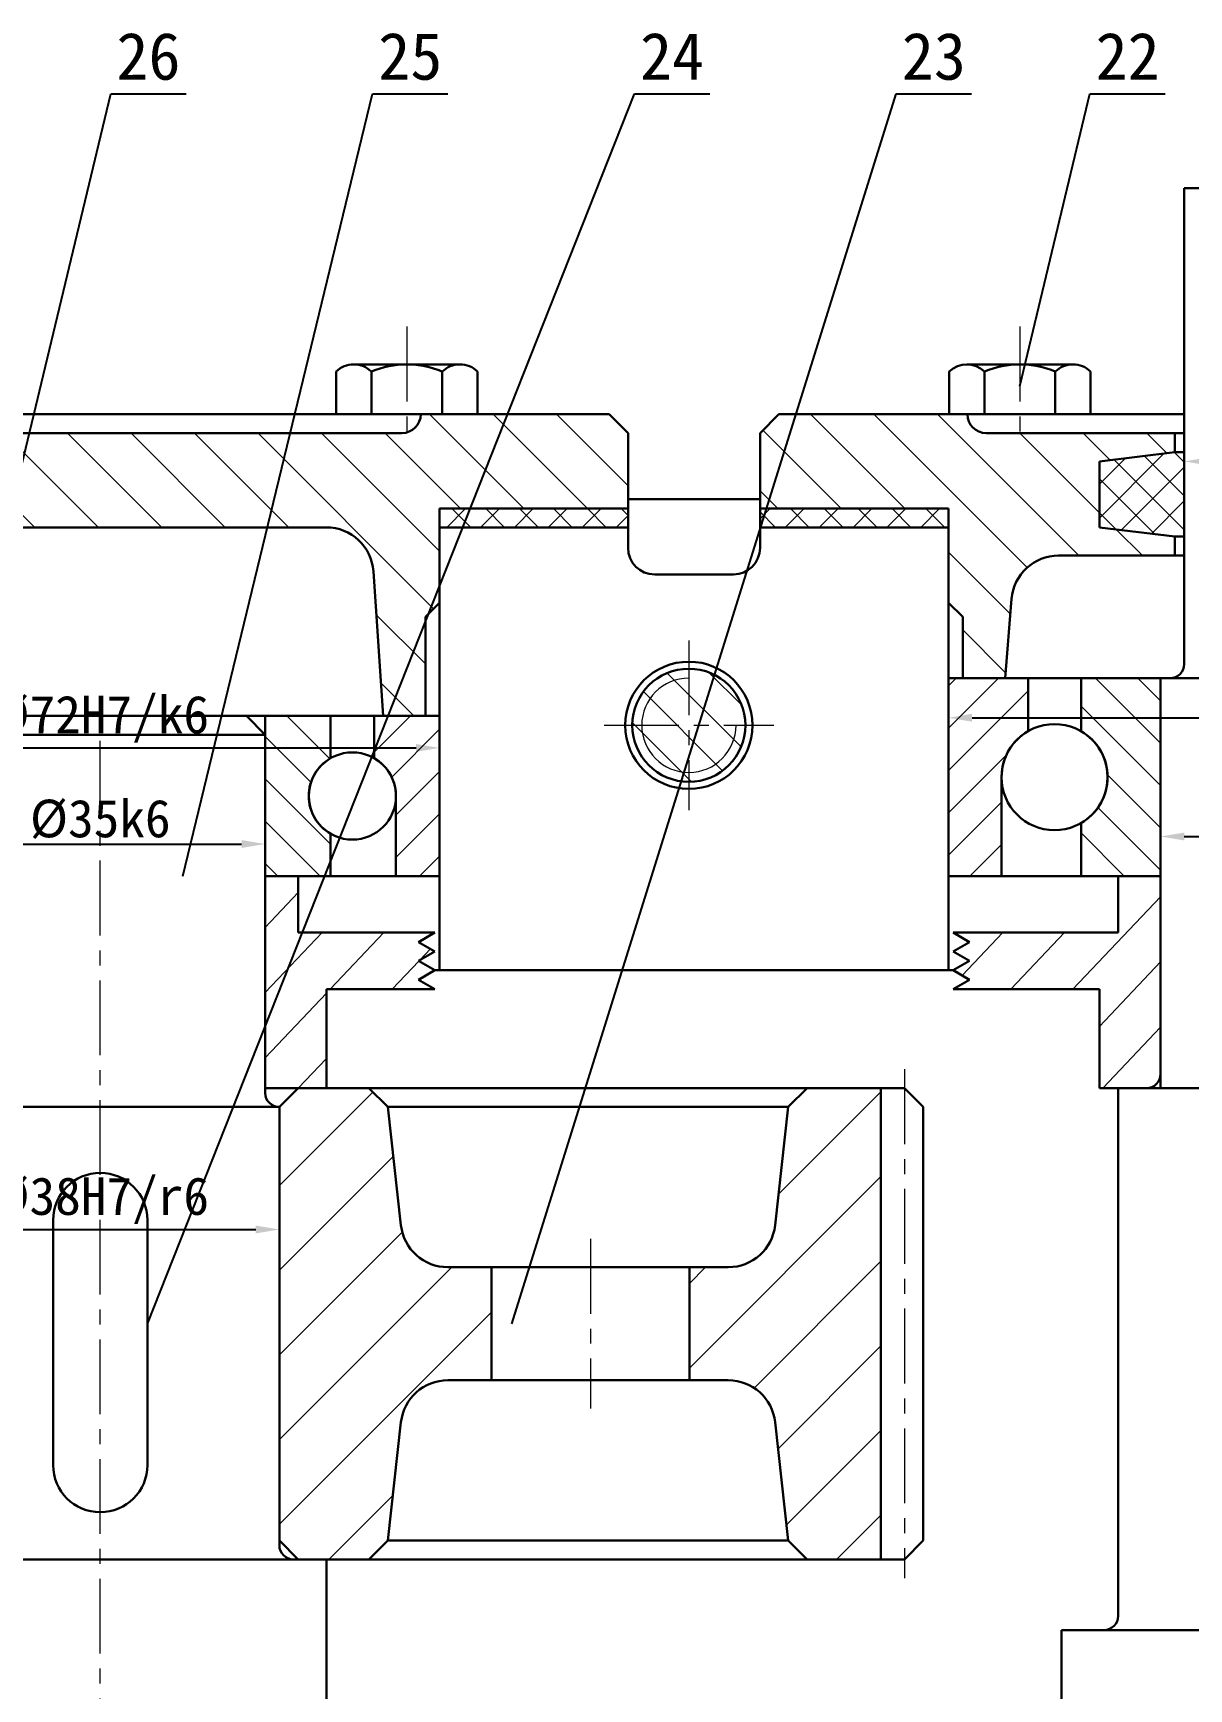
# Model space of a CAD drawing. Header units: millimetres. Extents: x 0 to 1189, y 0 to 841.
# Drawn here: x 321.2 to 443.9, y 249.1 to 424.8 of the extents above; entities that cross this region are included whole.
import ezdxf
from ezdxf import colors
from ezdxf.entities.mleader import LeaderData, LeaderLine
from ezdxf.enums import TextEntityAlignment as Align
from ezdxf.math import Vec2, Vec3

# ---------------------------------------------------------------- set-up
doc = ezdxf.new("R2010")
doc.units = ezdxf.units.MM
doc.header["$LTSCALE"] = 0.25
doc.linetypes.add('CENTER', pattern=[50.800000000000004, 31.75, -6.35, 6.35, -6.35])
for name, color, linetype, lineweight in [('中心线', 7, 'CENTER', 15), ('剖面线', 5, 'Continuous', 15), ('尺寸', 3, 'Continuous', 15), ('文字', 7, 'Continuous', 15), ('标注', 7, 'Continuous', 15), ('粗实线', 7, 'Continuous', 30), ('细实线', 7, 'Continuous', 15)]:
    doc.layers.add(name, color=color, linetype=linetype, lineweight=lineweight)
doc.styles.add('Songti', font='')
doc.styles.get("Standard").update_dxf_attribs({"font": ''})
doc.styles.get('Songti').set_extended_font_data('SimSun')
doc.styles.get('Standard').set_extended_font_data('SimSun')
doc.dimstyles.new('Songti', dxfattribs={"dimtxt": 4, "dimasz": 2.5, "dimexe": 1.25, "dimexo": 0.625, "dimtad": 1, "dimdec": 0, "dimdsep": 46, "dimtxsty": 'Songti', "dimcen": 2.5, "dimadec": 0, "dimazin": 0, "dimtfac": 1, "dimtdec": 3, "dimtmove": 0, "dimatfit": 3, "dimfxl": 1, "dimarcsym": 0})
pattern_1 = [(45, (0, 0), (-4.490128060534576, 4.490128060534577), [])]
pattern_2 = [(45, (0, 0), (-2.245064030267288, 2.245064030267288), [])]
pattern_3 = [(135, (0, 0), (-2.245064030267288, -2.245064030267288), [])]
pattern_4 = [(135, (0, 0), (-3.367596045400933, -3.367596045400932), [])]
pattern_5 = [(45, (0, 0), (-1.79605122421383, 1.796051224213831), []), (135, (0, 0), (-1.796051224213831, -1.79605122421383), [])]
pattern_6 = [(46.50000000000001, (0, 0), (-3.454595441946019, 3.278288666741503), [])]

# ---------------------------------------------------------------- blocks, each defined once
blk = doc.blocks.new('*D946')
at = {"layer": 'Defpoints', "color": 0, "transparency": 16777216}
for p in [(310.861223973588, 338.706666666667), (345.861223973588, 338.706666666667), (345.861223973588, 338.706666666667)]:
    blk.add_point(p, dxfattribs=at)
at = {"layer": '尺寸', "color": 0, "lineweight": -2, "transparency": 16777216}
for p, q in [((310.861223973588, 339.331666666667), (310.861223973588, 339.956666666667)), ((345.861223973588, 339.331666666667), (345.861223973588, 339.956666666667)), ((313.361223973588, 338.706666666667), (343.361223973588, 338.706666666667))]:
    blk.add_line(p, q, dxfattribs=at)
at = {"layer": '尺寸', "color": 0, "transparency": 16777216}
for points in [[(313.361223973588, 339.1233333333337), (313.361223973588, 338.2900000000003), (310.861223973588, 338.706666666667)], [(343.361223973588, 339.1233333333337), (343.361223973588, 338.2900000000003), (345.861223973588, 338.706666666667)]]:
    blk.add_solid(points, dxfattribs=at)
at = {"layer": '尺寸', "color": 0, "transparency": 16777216, "insert": (328.361223973588, 341.331666666667), "char_height": 4, "attachment_point": 5, "style": 'Songti'}
blk.add_mtext('%%c35k6', dxfattribs=at)
blk = doc.blocks.new('*D947')
at = {"layer": 'Defpoints', "color": 0, "transparency": 16777216}
for p in [(292.361223973588, 348.906666666667), (364.361223973588, 348.906666666667), (364.361223973588, 348.906666666667)]:
    blk.add_point(p, dxfattribs=at)
at = {"layer": '尺寸', "color": 0, "lineweight": -2, "transparency": 16777216}
for p, q in [((292.361223973588, 349.531666666667), (292.361223973588, 350.156666666667)), ((364.361223973588, 349.531666666667), (364.361223973588, 350.156666666667)), ((294.861223973588, 348.906666666667), (361.861223973588, 348.906666666667))]:
    blk.add_line(p, q, dxfattribs=at)
at = {"layer": '尺寸', "color": 0, "transparency": 16777216}
for points in [[(294.861223973588, 349.3233333333337), (294.861223973588, 348.4900000000003), (292.361223973588, 348.906666666667)], [(361.861223973588, 349.3233333333337), (361.861223973588, 348.4900000000003), (364.361223973588, 348.906666666667)]]:
    blk.add_solid(points, dxfattribs=at)
at = {"layer": '尺寸', "color": 0, "transparency": 16777216, "insert": (328.361223973588, 351.9674208566111), "char_height": 4, "attachment_point": 5, "style": 'Songti'}
blk.add_mtext('%%c72H7/k6', dxfattribs=at)
blk = doc.blocks.new('*D950')
at = {"layer": 'Defpoints', "color": 0, "transparency": 16777216}
for p in [(440.861223973588, 339.506666666667), (495.861223973588, 339.506666666667), (495.861223973588, 339.506666666667)]:
    blk.add_point(p, dxfattribs=at)
at = {"layer": '尺寸', "color": 0, "lineweight": -2, "transparency": 16777216}
for p, q in [((440.861223973588, 340.131666666667), (440.861223973588, 340.756666666667)), ((443.361223973588, 339.506666666667), (493.361223973588, 339.506666666667)), ((495.861223973588, 340.131666666667), (495.861223973588, 340.756666666667))]:
    blk.add_line(p, q, dxfattribs=at)
at = {"layer": '尺寸', "color": 0, "transparency": 16777216}
for points in [[(443.361223973588, 339.9233333333337), (443.361223973588, 339.0900000000003), (440.861223973588, 339.506666666667)], [(493.361223973588, 339.9233333333337), (493.361223973588, 339.0900000000003), (495.861223973588, 339.506666666667)]]:
    blk.add_solid(points, dxfattribs=at)
at = {"layer": '尺寸', "color": 0, "transparency": 16777216, "insert": (468.361223973588, 342.131666666667), "char_height": 4, "attachment_point": 5, "style": 'Songti'}
blk.add_mtext('%%c55k6', dxfattribs=at)
blk = doc.blocks.new('*D951')
at = {"layer": 'Defpoints', "color": 0, "transparency": 16777216}
for p in [(418.361223973588, 352.106666666667), (518.361223973588, 352.106666666667), (518.361223973588, 352.106666666667)]:
    blk.add_point(p, dxfattribs=at)
at = {"layer": '尺寸', "color": 0, "lineweight": -2, "transparency": 16777216}
for p, q in [((418.361223973588, 352.731666666667), (418.361223973588, 353.356666666667)), ((518.361223973588, 352.731666666667), (518.361223973588, 353.356666666667)), ((420.861223973588, 352.106666666667), (515.861223973588, 352.106666666667))]:
    blk.add_line(p, q, dxfattribs=at)
at = {"layer": '尺寸', "color": 0, "transparency": 16777216}
for points in [[(420.861223973588, 352.5233333333337), (420.861223973588, 351.6900000000003), (418.361223973588, 352.106666666667)], [(515.861223973588, 352.5233333333337), (515.861223973588, 351.6900000000003), (518.361223973588, 352.106666666667)]]:
    blk.add_solid(points, dxfattribs=at)
at = {"layer": '尺寸', "color": 0, "transparency": 16777216, "insert": (468.361223973588, 355.1674208566112), "char_height": 4, "attachment_point": 5, "style": 'Songti'}
blk.add_mtext('%%c100H7/k6', dxfattribs=at)
blk = doc.blocks.new('*D953')
at = {"layer": 'Defpoints', "color": 0, "transparency": 16777216}
for p in [(443.361223973588, 379.306666666667), (493.361223973588, 379.306666666667), (493.361223973588, 379.306666666667)]:
    blk.add_point(p, dxfattribs=at)
at = {"layer": '尺寸', "color": 0, "lineweight": -2, "transparency": 16777216}
for p, q in [((443.361223973588, 379.931666666667), (443.361223973588, 380.556666666667)), ((493.361223973588, 379.931666666667), (493.361223973588, 380.556666666667)), ((445.861223973588, 379.306666666667), (490.861223973588, 379.306666666667))]:
    blk.add_line(p, q, dxfattribs=at)
at = {"layer": '尺寸', "color": 0, "transparency": 16777216}
for points in [[(445.861223973588, 379.7233333333337), (445.861223973588, 378.8900000000003), (443.361223973588, 379.306666666667)], [(490.861223973588, 379.7233333333337), (490.861223973588, 378.8900000000003), (493.361223973588, 379.306666666667)]]:
    blk.add_solid(points, dxfattribs=at)
at = {"layer": '尺寸', "color": 0, "transparency": 16777216, "insert": (468.361223973588, 381.931666666667), "char_height": 4, "attachment_point": 5, "style": 'Songti'}
blk.add_mtext('%%c50f9', dxfattribs=at)
blk = doc.blocks.new('*D956')
at = {"layer": 'Defpoints', "color": 0, "transparency": 16777216}
for p in [(309.361223973588, 297.806666666667), (347.361223973588, 297.806666666667), (347.361223973588, 297.806666666667)]:
    blk.add_point(p, dxfattribs=at)
at = {"layer": '尺寸', "color": 0, "lineweight": -2, "transparency": 16777216}
for p, q in [((309.361223973588, 298.431666666667), (309.361223973588, 299.056666666667)), ((347.361223973588, 298.431666666667), (347.361223973588, 299.056666666667)), ((311.861223973588, 297.806666666667), (344.861223973588, 297.806666666667))]:
    blk.add_line(p, q, dxfattribs=at)
at = {"layer": '尺寸', "color": 0, "transparency": 16777216}
for points in [[(311.861223973588, 298.2233333333337), (311.861223973588, 297.3900000000003), (309.361223973588, 297.806666666667)], [(344.861223973588, 298.2233333333337), (344.861223973588, 297.3900000000003), (347.361223973588, 297.806666666667)]]:
    blk.add_solid(points, dxfattribs=at)
at = {"layer": '尺寸', "color": 0, "transparency": 16777216, "insert": (328.361223973588, 300.8674208566111), "char_height": 4, "attachment_point": 5, "style": 'Songti'}
blk.add_mtext('%%c38H7/r6', dxfattribs=at)
blk = doc.blocks.new('_None')

msp = doc.modelspace()

# ---------------------------------------------------------------- hatches: boundary and pattern name
at = {"layer": '剖面线'}
h = msp.add_hatch(dxfattribs=at)
h.set_pattern_fill('ANSI31', color=256, scale=1.5, angle=90, style=0)
h.set_pattern_definition(pattern_4)
edge = h.paths.add_edge_path(flags=16)
edge.add_arc((304.372322766379, 367.306666666667), 5, 90, 176.1859251657079)
edge.add_line((299.383396977096, 367.639261719286), (298.361223973588, 352.306666666667))
edge.add_line((298.361223973588, 352.306666666667), (293.861223973588, 352.306666666667))
edge.add_line((293.861223973588, 352.306666666667), (293.861223973588, 362.806666666667))
edge.add_line((293.861223973588, 362.806666666667), (292.361223973588, 364.306666666667))
edge.add_line((292.361223973588, 364.306666666667), (292.361223973588, 372.306666666667))
edge.add_line((292.361223973588, 372.306666666667), (292.361223973588, 374.306666666667))
edge.add_line((292.361223973588, 374.306666666667), (286.861223973588, 374.306666666667))
edge.add_line((286.861223973588, 374.306666666667), (277.861223973588, 374.306666666667))
edge.add_line((277.861223973588, 374.306666666667), (272.361223973588, 374.306666666667))
edge.add_line((272.361223973588, 374.306666666667), (272.361223973588, 382.306666666667))
edge.add_line((272.361223973588, 382.306666666667), (274.361223973588, 384.306666666667))
edge.add_line((274.361223973588, 384.306666666667), (277.861223973588, 384.306666666667))
edge.add_line((277.861223973588, 384.306666666667), (286.861223973588, 384.306666666667))
edge.add_line((286.861223973588, 384.306666666667), (294.361223973588, 384.306666666667))
edge.add_arc((296.361223973588, 384.306666666667), 2, 180, 270)
edge.add_line((296.361223973588, 382.306666666667), (328.361223973588, 382.306666666667))
edge.add_line((328.361223973588, 382.306666666667), (360.361223973588, 382.306666666667))
edge.add_arc((360.361223973588, 384.306666666667), 2, 270, 360)
edge.add_line((362.361223973588, 384.306666666667), (369.861223973588, 384.306666666667))
edge.add_line((369.861223973588, 384.306666666667), (378.861223973588, 384.306666666667))
edge.add_line((378.861223973588, 384.306666666667), (382.361223973588, 384.306666666667))
edge.add_line((382.361223973588, 384.306666666667), (384.361223973588, 382.306666666667))
edge.add_line((384.361223973588, 382.306666666667), (384.361223973588, 374.306666666667))
edge.add_line((384.361223973588, 374.306666666667), (378.861223973588, 374.306666666667))
edge.add_line((378.861223973588, 374.306666666667), (369.861223973588, 374.306666666667))
edge.add_line((369.861223973588, 374.306666666667), (364.361223973588, 374.306666666667))
edge.add_line((364.361223973588, 374.306666666667), (364.361223973588, 372.306666666667))
edge.add_line((364.361223973588, 372.306666666667), (364.361223973588, 364.306666666667))
edge.add_line((364.361223973588, 364.306666666667), (362.861223973588, 362.806666666667))
edge.add_line((362.861223973588, 362.806666666667), (362.861223973588, 352.306666666667))
edge.add_line((362.861223973588, 352.306666666667), (358.361223973588, 352.306666666667))
edge.add_line((358.361223973588, 352.306666666667), (357.33905097008, 367.639261719286))
edge.add_arc((352.350125180797, 367.306666666667), 4.999999999999938, 3.814074834292044, 90)
edge.add_line((352.350125180797, 372.306666666667), (328.361223973588, 372.306666666667))
edge.add_line((328.361223973588, 372.306666666667), (304.372322766379, 372.306666666667))
h = msp.add_hatch(dxfattribs=at)
h.set_pattern_fill('ANSI31', color=256, scale=1.5, angle=90, style=0)
h.set_pattern_definition(pattern_4)
edge = h.paths.add_edge_path(flags=16)
edge.add_arc((430.034437028809, 364.306666666667), 5, 90, 175.3093155442669)
edge.add_line((425.051183549935, 364.715549003395), (424.361223973588, 356.306666666667))
edge.add_line((424.361223973588, 356.306666666667), (419.861223973588, 356.306666666667))
edge.add_line((419.861223973588, 356.306666666667), (419.861223973588, 362.806666666667))
edge.add_line((419.861223973588, 362.806666666667), (418.361223973588, 364.306666666667))
edge.add_line((418.361223973588, 364.306666666667), (418.361223973588, 372.306666666667))
edge.add_line((418.361223973588, 372.306666666667), (418.361223973588, 374.306666666667))
edge.add_line((418.361223973588, 374.306666666667), (412.861223973588, 374.306666666667))
edge.add_line((412.861223973588, 374.306666666667), (403.861223973588, 374.306666666667))
edge.add_line((403.861223973588, 374.306666666667), (398.361223973588, 374.306666666667))
edge.add_line((398.361223973588, 374.306666666667), (398.361223973588, 382.306666666667))
edge.add_line((398.361223973588, 382.306666666667), (400.361223973588, 384.306666666667))
edge.add_line((400.361223973588, 384.306666666667), (403.861223973588, 384.306666666667))
edge.add_line((403.861223973588, 384.306666666667), (412.861223973588, 384.306666666667))
edge.add_line((412.861223973588, 384.306666666667), (420.361223973588, 384.306666666667))
edge.add_arc((422.361223973588, 384.306666666667), 2, 180, 270)
edge.add_line((422.361223973588, 382.306666666667), (442.361223973588, 382.306666666667))
edge.add_line((442.361223973588, 382.306666666667), (442.361223973588, 380.28894315389))
edge.add_line((442.361223973588, 380.28894315389), (434.361223973588, 379.306666666667))
edge.add_line((434.361223973588, 379.306666666667), (434.361223973588, 372.306666666667))
edge.add_line((434.361223973588, 372.306666666667), (442.361223973588, 371.324390179443))
edge.add_line((442.361223973588, 371.324390179443), (442.361223973588, 369.306666666667))
edge.add_line((442.361223973588, 369.306666666667), (430.034437028809, 369.306666666667))
h = msp.add_hatch(dxfattribs=at)
h.set_pattern_fill('ANSI37', color=256, scale=0.8, style=0)
h.set_pattern_definition(pattern_5)
h.paths.add_polyline_path([(443.361223973588, 375.806666666667), (443.361223973588, 380.28894315389), (442.361223973588, 380.28894315389), (434.361223973588, 379.306666666667), (434.361223973588, 372.306666666667), (442.361223973588, 371.324390179443), (443.361223973588, 371.324390179443)], flags=16)
h = msp.add_hatch(dxfattribs=at)
h.set_pattern_fill('ANSI37', color=256, scale=0.8, style=0)
h.set_pattern_definition(pattern_5)
h.paths.add_polyline_path([(384.361223973588, 374.306666666667), (384.361223973588, 372.306666666667), (364.361223973588, 372.306666666667), (364.361223973588, 374.306666666667)], flags=16)
h = msp.add_hatch(dxfattribs=at)
h.set_pattern_fill('ANSI37', color=256, scale=0.8, style=0)
h.set_pattern_definition(pattern_5)
h.paths.add_polyline_path([(398.361223973588, 374.306666666667), (398.361223973588, 372.306666666667), (418.361223973588, 372.306666666667), (418.361223973588, 374.306666666667)], flags=16)
h = msp.add_hatch(dxfattribs=at)
h.set_pattern_fill('ANSI31', color=256, angle=90, style=0)
h.set_pattern_definition(pattern_3)
edge = h.paths.add_edge_path(flags=16)
edge.add_arc((390.811448757566, 351.306666666667), 6, 0, 360)
h = msp.add_hatch(dxfattribs=at)
h.set_pattern_fill('ANSI31', color=256, style=0)
h.set_pattern_definition(pattern_2)
edge = h.paths.add_edge_path(flags=16)
edge.add_line((418.361223973588, 345.806666666667), (418.361223973588, 335.306666666667))
edge.add_line((418.361223973588, 335.306666666667), (423.986223973588, 335.306666666667))
edge.add_line((423.986223973588, 335.306666666667), (423.986223973588, 345.806666666667))
edge.add_arc((429.611223973588, 345.806666666667), 5.624999999999575, 120.0000000000025, 180, ccw=False)
edge.add_line((426.798723973588, 350.678059562954), (426.798723973588, 356.306666666667))
edge.add_line((426.798723973588, 356.306666666667), (418.361223973588, 356.306666666667))
edge.add_line((418.361223973588, 356.306666666667), (418.361223973588, 345.806666666667))
h = msp.add_hatch(dxfattribs=at)
h.set_pattern_fill('ANSI31', color=256, angle=90, style=0)
h.set_pattern_definition(pattern_3)
edge = h.paths.add_edge_path(flags=16)
edge.add_line((440.861223973588, 345.806666666667), (440.861223973588, 356.306666666667))
edge.add_line((440.861223973588, 356.306666666667), (432.423723973588, 356.306666666667))
edge.add_line((432.423723973588, 356.306666666667), (432.423723973588, 350.678059562954))
edge.add_arc((429.611223973588, 345.806666666667), 5.625000000000462, -60.00000000000267, 59.9999999999975, ccw=False)
edge.add_line((432.423723973588, 340.935273770379), (432.423723973588, 335.306666666667))
edge.add_line((432.423723973588, 335.306666666667), (440.861223973588, 335.306666666667))
edge.add_line((440.861223973588, 335.306666666667), (440.861223973588, 345.806666666667))
h = msp.add_hatch(dxfattribs=at)
h.set_pattern_fill('ANSI31', color=256, angle=90, style=0)
h.set_pattern_definition(pattern_3)
edge = h.paths.add_edge_path(flags=16)
edge.add_line((345.861223973588, 343.806666666667), (345.861223973588, 335.306666666667))
edge.add_line((345.861223973588, 335.306666666667), (352.798723973588, 335.306666666667))
edge.add_line((352.798723973588, 335.306666666667), (352.798723973588, 339.801299174164))
edge.add_arc((355.111223973588, 343.806666666667), 4.624999999999986, 120.00000000000011, 239.9999999999999, ccw=False)
edge.add_line((352.798723973588, 347.81203415917), (352.798723973588, 352.306666666667))
edge.add_line((352.798723973588, 352.306666666667), (345.861223973588, 352.306666666667))
edge.add_line((345.861223973588, 352.306666666667), (345.861223973588, 343.806666666667))
h = msp.add_hatch(dxfattribs=at)
h.set_pattern_fill('ANSI31', color=256, style=0)
h.set_pattern_definition(pattern_2)
edge = h.paths.add_edge_path(flags=16)
edge.add_line((364.361223973588, 343.806666666667), (364.361223973588, 352.306666666667))
edge.add_line((364.361223973588, 352.306666666667), (357.423723973588, 352.306666666667))
edge.add_line((357.423723973588, 352.306666666667), (357.423723973588, 347.81203415917))
edge.add_arc((355.111223973588, 343.806666666667), 4.625, 0, 59.999999999999886, ccw=False)
edge.add_line((359.736223973588, 343.806666666667), (359.736223973588, 335.306666666667))
edge.add_line((359.736223973588, 335.306666666667), (364.361223973588, 335.306666666667))
edge.add_line((364.361223973588, 335.306666666667), (364.361223973588, 343.806666666667))
h = msp.add_hatch(dxfattribs=at)
h.set_pattern_fill('ANSI31', color=256, scale=1.5, angle=1.5, style=0)
h.set_pattern_definition(pattern_6)
h.paths.add_polyline_path([(345.861223973588, 312.806666666667), (352.361223973588, 312.806666666667), (352.361223973588, 323.306666666667), (363.861223973588, 323.306666666667), (362.131223973588, 324.306666666667), (363.861223973588, 325.306666666667), (362.131223973588, 326.306666666667), (363.861223973588, 327.306666666667), (362.131223973588, 328.306666666667), (363.861223973588, 329.306666666667), (349.361223973588, 329.306666666667), (349.361223973588, 335.306666666667), (345.861223973588, 335.306666666667)], flags=16)
h = msp.add_hatch(dxfattribs=at)
h.set_pattern_fill('ANSI31', color=256, scale=1.5, angle=1.5, style=0)
h.set_pattern_definition(pattern_6)
h.paths.add_polyline_path([(440.861223973588, 312.806666666667), (434.361223973588, 312.806666666667), (434.361223973588, 323.306666666667), (418.861223973588, 323.306666666667), (420.591223973588, 324.306666666667), (418.861223973588, 325.306666666667), (420.591223973588, 326.306666666667), (418.861223973588, 327.306666666667), (420.591223973588, 328.306666666667), (418.861223973588, 329.306666666667), (436.361223973588, 329.306666666667), (436.361223973588, 335.306666666667), (440.861223973588, 335.306666666667)], flags=16)
h = msp.add_hatch(dxfattribs=at)
h.set_pattern_fill('ANSI31', color=256, scale=2, style=0)
h.set_pattern_definition(pattern_1)
edge = h.paths.add_edge_path(flags=16)
edge.add_line((347.361223973588, 310.806666666667), (349.361223973588, 312.806666666667))
edge.add_line((349.361223973588, 312.806666666667), (356.861223973588, 312.806666666667))
edge.add_line((356.861223973588, 312.806666666667), (358.861223973588, 310.806666666667))
edge.add_line((358.861223973588, 310.806666666667), (360.264470723932, 298.251301005687))
edge.add_arc((365.233531901117, 298.806666666667), 5.000000000000274, 186.3771806236129, 270)
edge.add_line((365.233531901117, 293.806666666667), (369.861223973588, 293.806666666667))
edge.add_line((369.861223973588, 293.806666666667), (369.861223973588, 281.806666666667))
edge.add_line((369.861223973588, 281.806666666667), (365.233531901117, 281.806666666667))
edge.add_arc((365.233531901117, 276.806666666667), 5, 90, 173.6228193763987)
edge.add_line((360.264470723932, 277.362032327646), (358.861223973588, 264.806666666667))
edge.add_line((358.861223973588, 264.806666666667), (356.861223973588, 262.806666666667))
edge.add_line((356.861223973588, 262.806666666667), (349.361223973588, 262.806666666667))
edge.add_line((349.361223973588, 262.806666666667), (347.361223973588, 264.806666666667))
edge.add_line((347.361223973588, 264.806666666667), (347.361223973588, 310.806666666667))
h = msp.add_hatch(dxfattribs=at)
h.set_pattern_fill('ANSI31', color=256, scale=2, style=0)
h.set_pattern_definition(pattern_1)
edge = h.paths.add_edge_path(flags=16)
edge.add_line((403.361223973588, 312.806666666667), (401.361223973588, 310.806666666667))
edge.add_line((401.361223973588, 310.806666666667), (399.957977223243, 298.251301005687))
edge.add_arc((394.988916046058, 298.806666666667), 5, 270, 353.62281937638704, ccw=False)
edge.add_line((394.988916046058, 293.806666666667), (390.861223973588, 293.806666666667))
edge.add_line((390.861223973588, 293.806666666667), (390.861223973588, 281.806666666667))
edge.add_line((390.861223973588, 281.806666666667), (394.988916046058, 281.806666666667))
edge.add_arc((394.988916046058, 276.806666666667), 5.000000000000161, 6.377180623601305, 90, ccw=False)
edge.add_line((399.957977223243, 277.362032327646), (401.361223973588, 264.806666666667))
edge.add_line((401.361223973588, 264.806666666667), (403.361223973588, 262.806666666667))
edge.add_line((403.361223973588, 262.806666666667), (411.186223973588, 262.806666666667))
edge.add_line((411.186223973588, 262.806666666667), (411.186223973588, 312.806666666667))
edge.add_line((411.186223973588, 312.806666666667), (403.361223973588, 312.806666666667))

# ---------------------------------------------------------------- linework, layer by layer
at = {"layer": '中心线'}
for p, q in [((360.888135908169, 393.606666666667), (360.888135908169, 381.306666666667)), ((425.934817102395, 393.606666666667), (425.934817102395, 381.306666666667)), ((390.811448757566, 360.306666666667), (390.811448757566, 342.306666666667)), ((328.361223973588, 125.806666666667), (328.361223973588, 352.306666666667)), ((381.811448757566, 351.306666666667), (399.811448757566, 351.306666666667)), ((413.686223973588, 314.806666666667), (413.686223973588, 260.806666666667)), ((380.361223973588, 296.806666666667), (380.361223973588, 278.806666666667))]:
    msp.add_line(p, q, dxfattribs=at)
at = {"layer": '粗实线'}
for p, q in [((443.361223973588, 408.306666666667), (493.361223973588, 408.306666666667)), ((443.361223973588, 408.306666666667), (443.361223973588, 357.806666666667)), ((353.382582408704, 384.306666666667), (353.382582408704, 388.829441153518)), ((366.517301032768, 389.606666666667), (355.25897078357, 389.606666666667)), ((357.135359158436, 384.306666666667), (357.135359158436, 388.829441153518)), ((364.640912657901, 384.306666666667), (364.640912657901, 388.829441153518)), ((368.393689407634, 384.306666666667), (368.393689407634, 388.829441153518)), ((418.42926360293, 384.306666666667), (418.42926360293, 388.829441153518)), ((431.563982226994, 389.606666666667), (420.305651977796, 389.606666666667)), ((422.182040352662, 384.306666666667), (422.182040352662, 388.829441153518)), ((429.687593852127, 384.306666666667), (429.687593852127, 388.829441153518)), ((433.44037060186, 384.306666666667), (433.44037060186, 388.829441153518)), ((294.361223973588, 384.306666666667), (328.361223973588, 384.306666666667)), ((362.361223973588, 384.306666666667), (328.361223973588, 384.306666666667)), ((360.888135908169, 384.306666666667), (353.382582408704, 384.306666666667)), ((360.888135908169, 384.306666666667), (368.393689407634, 384.306666666667)), ((369.861223973588, 384.306666666667), (362.361223973588, 384.306666666667)), ((362.361223973588, 384.306666666667), (362.361223973588, 384.306666666667)), ((378.861223973588, 384.306666666667), (369.861223973588, 384.306666666667)), ((382.361223973588, 384.306666666667), (378.861223973588, 384.306666666667)), ((384.361223973588, 382.306666666667), (382.361223973588, 384.306666666667)), ((398.361223973588, 382.306666666667), (400.361223973588, 384.306666666667)), ((400.361223973588, 384.306666666667), (403.861223973588, 384.306666666667)), ((403.861223973588, 384.306666666667), (412.861223973588, 384.306666666667)), ((412.861223973588, 384.306666666667), (420.361223973588, 384.306666666667)), ((425.934817102395, 384.306666666667), (418.42926360293, 384.306666666667)), ((420.361223973588, 384.306666666667), (420.361223973588, 384.306666666667)), ((420.361223973588, 384.306666666667), (443.361223973588, 384.306666666667)), ((425.934817102395, 384.306666666667), (433.44037060186, 384.306666666667)), ((296.361223973588, 382.306666666667), (328.361223973588, 382.306666666667)), ((360.361223973588, 382.306666666667), (328.361223973588, 382.306666666667)), ((384.361223973588, 374.306666666667), (384.361223973588, 382.306666666667)), ((398.361223973588, 374.306666666667), (398.361223973588, 382.306666666667)), ((422.361223973588, 382.306666666667), (442.361223973588, 382.306666666667)), ((442.361223973588, 382.306666666667), (442.361223973588, 380.28894315389)), ((442.361223973588, 382.306666666667), (443.361223973588, 382.306666666667)), ((442.361223973588, 380.28894315389), (434.361223973588, 379.306666666667)), ((442.361223973588, 380.28894315389), (434.361223973588, 379.306666666667)), ((443.361223973588, 380.28894315389), (442.361223973588, 380.28894315389)), ((443.361223973588, 375.806666666667), (443.361223973588, 380.28894315389)), ((434.361223973588, 379.306666666667), (434.361223973588, 372.306666666667)), ((434.361223973588, 379.306666666667), (434.361223973588, 372.306666666667)), ((364.361223973588, 372.306666666667), (364.361223973588, 374.306666666667)), ((364.361223973588, 374.306666666667), (369.861223973588, 374.306666666667)), ((364.361223973588, 372.306666666667), (364.361223973588, 374.306666666667)), ((364.361223973588, 374.306666666667), (384.361223973588, 374.306666666667)), ((369.861223973588, 374.306666666667), (378.861223973588, 374.306666666667)), ((378.861223973588, 374.306666666667), (384.361223973588, 374.306666666667)), ((384.361223973588, 375.306666666667), (398.361223973588, 375.306666666667)), ((384.361223973588, 374.306666666667), (384.361223973588, 372.306666666667)), ((403.861223973588, 374.306666666667), (398.361223973588, 374.306666666667)), ((398.361223973588, 374.306666666667), (398.361223973588, 372.306666666667)), ((418.361223973588, 374.306666666667), (398.361223973588, 374.306666666667)), ((412.861223973588, 374.306666666667), (403.861223973588, 374.306666666667)), ((418.361223973588, 374.306666666667), (412.861223973588, 374.306666666667)), ((418.361223973588, 372.306666666667), (418.361223973588, 374.306666666667)), ((418.361223973588, 372.306666666667), (418.361223973588, 374.306666666667)), ((443.361223973588, 371.324390179443), (443.361223973588, 375.806666666667)), ((304.372322766379, 372.306666666667), (328.361223973588, 372.306666666667)), ((352.350125180797, 372.306666666667), (328.361223973588, 372.306666666667)), ((364.361223973588, 325.306666666667), (364.361223973588, 372.306666666667)), ((364.361223973588, 372.306666666667), (364.361223973588, 372.306666666667)), ((364.361223973588, 372.306666666667), (384.361223973588, 372.306666666667)), ((364.361223973588, 364.306666666667), (364.361223973588, 372.306666666667)), ((384.361223973588, 372.306666666667), (364.361223973588, 372.306666666667)), ((384.361223973588, 370.127875826962), (384.361223973588, 372.306666666667)), ((398.361223973588, 370.127875826962), (398.361223973588, 372.306666666667)), ((398.361223973588, 372.306666666667), (418.361223973588, 372.306666666667)), ((398.361223973588, 372.306666666667), (418.361223973588, 372.306666666667)), ((418.361223973588, 372.306666666667), (418.361223973588, 372.306666666667)), ((418.361223973588, 372.306666666667), (418.361223973588, 325.306666666667)), ((418.361223973588, 364.306666666667), (418.361223973588, 372.306666666667)), ((434.361223973588, 372.306666666667), (442.361223973588, 371.324390179443)), ((434.361223973588, 372.306666666667), (442.361223973588, 371.324390179443)), ((442.361223973588, 371.324390179443), (442.361223973588, 369.306666666667)), ((442.361223973588, 371.324390179443), (443.361223973588, 371.324390179443)), ((430.034437028809, 369.306666666667), (442.361223973588, 369.306666666667)), ((442.361223973588, 369.306666666667), (443.361223973588, 369.306666666667)), ((357.33905097008, 367.639261719286), (358.361223973588, 352.306666666667)), ((387.182433133883, 367.306666666667), (387.182433133883, 367.306666666667)), ((395.540014813293, 367.306666666667), (387.182433133883, 367.306666666667)), ((362.861223973588, 362.806666666667), (364.361223973588, 364.306666666667)), ((419.861223973588, 362.806666666667), (418.361223973588, 364.306666666667)), ((425.051183549935, 364.715549003395), (424.361223973588, 356.306666666667)), ((362.861223973588, 352.306666666667), (362.861223973588, 362.806666666667)), ((419.861223973588, 356.306666666667), (419.861223973588, 362.806666666667)), ((426.798723973588, 356.306666666667), (418.361223973588, 356.306666666667)), ((418.361223973588, 356.306666666667), (418.361223973588, 345.806666666667)), ((468.361223973588, 356.306666666667), (418.361223973588, 356.306666666667)), ((424.361223973588, 356.306666666667), (419.861223973588, 356.306666666667)), ((426.798723973588, 350.678059562954), (426.798723973588, 356.306666666667)), ((432.423723973588, 356.306666666667), (426.798723973588, 356.306666666667)), ((440.861223973588, 356.306666666667), (432.423723973588, 356.306666666667)), ((432.423723973588, 356.306666666667), (432.423723973588, 350.678059562954)), ((440.861223973588, 356.306666666667), (495.861223973588, 356.306666666667)), ((440.861223973588, 356.306666666667), (440.861223973588, 314.306666666667)), ((440.861223973588, 345.806666666667), (440.861223973588, 356.306666666667)), ((328.361223973588, 352.306666666667), (292.361223973588, 352.306666666667)), ((292.361223973588, 352.306666666667), (328.361223973588, 352.306666666667)), ((343.861223973588, 352.306666666667), (312.861223973588, 352.306666666667)), ((328.361223973588, 352.306666666667), (364.361223973588, 352.306666666667)), ((364.361223973588, 352.306666666667), (328.361223973588, 352.306666666667)), ((343.861223973588, 352.306666666667), (345.861223973588, 350.306666666667)), ((352.798723973588, 352.306666666667), (345.861223973588, 352.306666666667)), ((345.861223973588, 352.306666666667), (345.861223973588, 343.806666666667)), ((352.798723973588, 347.81203415917), (352.798723973588, 352.306666666667)), ((352.798723973588, 352.306666666667), (357.423723973588, 352.306666666667)), ((364.361223973588, 352.306666666667), (357.423723973588, 352.306666666667)), ((357.423723973588, 352.306666666667), (357.423723973588, 347.81203415917)), ((358.361223973588, 352.306666666667), (362.861223973588, 352.306666666667)), ((364.361223973588, 343.806666666667), (364.361223973588, 352.306666666667)), ((345.861223973588, 350.306666666667), (310.861223973588, 350.306666666667)), ((345.861223973588, 312.306666666667), (345.861223973588, 350.306666666667)), ((418.361223973588, 345.806666666667), (418.361223973588, 335.306666666667)), ((423.986223973588, 335.306666666667), (423.986223973588, 345.806666666667)), ((440.861223973588, 335.306666666667), (440.861223973588, 345.806666666667)), ((345.861223973588, 343.806666666667), (345.861223973588, 335.306666666667)), ((359.736223973588, 343.806666666667), (359.736223973588, 335.306666666667)), ((364.361223973588, 335.306666666667), (364.361223973588, 343.806666666667)), ((432.423723973588, 340.935273770379), (432.423723973588, 335.306666666667)), ((352.798723973588, 335.306666666667), (352.798723973588, 339.801299174164)), ((345.861223973588, 335.306666666667), (352.798723973588, 335.306666666667)), ((349.361223973588, 335.306666666667), (345.861223973588, 335.306666666667)), ((345.861223973588, 335.306666666667), (345.861223973588, 312.806666666667)), ((349.361223973588, 329.306666666667), (349.361223973588, 335.306666666667)), ((352.798723973588, 335.306666666667), (359.736223973588, 335.306666666667)), ((359.736223973588, 335.306666666667), (364.361223973588, 335.306666666667)), ((418.361223973588, 335.306666666667), (423.986223973588, 335.306666666667)), ((432.423723973588, 335.306666666667), (423.986223973588, 335.306666666667)), ((432.423723973588, 335.306666666667), (440.861223973588, 335.306666666667)), ((436.361223973588, 329.306666666667), (436.361223973588, 335.306666666667)), ((436.361223973588, 335.306666666667), (440.861223973588, 335.306666666667)), ((440.861223973588, 335.306666666667), (440.861223973588, 312.806666666667)), ((363.861223973588, 329.306666666667), (349.361223973588, 329.306666666667)), ((362.131223973588, 328.306666666667), (363.861223973588, 329.306666666667)), ((420.591223973588, 328.306666666667), (418.861223973588, 329.306666666667)), ((418.861223973588, 329.306666666667), (436.361223973588, 329.306666666667)), ((363.861223973588, 327.306666666667), (362.131223973588, 328.306666666667)), ((362.131223973588, 326.306666666667), (363.861223973588, 327.306666666667)), ((418.861223973588, 327.306666666667), (420.591223973588, 328.306666666667)), ((420.591223973588, 326.306666666667), (418.861223973588, 327.306666666667)), ((363.861223973588, 325.306666666667), (362.131223973588, 326.306666666667)), ((362.131223973588, 324.306666666667), (363.861223973588, 325.306666666667)), ((363.861223973588, 325.306666666667), (364.361223973588, 325.306666666667)), ((418.361223973588, 325.306666666667), (364.361223973588, 325.306666666667)), ((418.861223973588, 325.306666666667), (418.361223973588, 325.306666666667)), ((418.861223973588, 325.306666666667), (420.591223973588, 326.306666666667)), ((420.591223973588, 324.306666666667), (418.861223973588, 325.306666666667)), ((352.361223973588, 312.806666666667), (352.361223973588, 323.306666666667)), ((352.361223973588, 323.306666666667), (363.861223973588, 323.306666666667)), ((363.861223973588, 323.306666666667), (362.131223973588, 324.306666666667)), ((418.861223973588, 323.306666666667), (420.591223973588, 324.306666666667)), ((434.361223973588, 323.306666666667), (418.861223973588, 323.306666666667)), ((434.361223973588, 312.806666666667), (434.361223973588, 323.306666666667)), ((345.861223973588, 312.806666666667), (352.361223973588, 312.806666666667)), ((347.361223973588, 310.806666666667), (349.361223973588, 312.806666666667)), ((349.361223973588, 312.806666666667), (356.861223973588, 312.806666666667)), ((356.861223973588, 312.806666666667), (358.861223973588, 310.806666666667)), ((403.361223973588, 312.806666666667), (356.861223973588, 312.806666666667)), ((403.361223973588, 312.806666666667), (401.361223973588, 310.806666666667)), ((411.186223973588, 312.806666666667), (403.361223973588, 312.806666666667)), ((411.186223973588, 262.806666666667), (411.186223973588, 312.806666666667)), ((411.186223973588, 312.806666666667), (413.686223973588, 312.806666666667)), ((413.686223973588, 312.806666666667), (415.686223973588, 310.806666666667)), ((440.861223973588, 312.806666666667), (434.361223973588, 312.806666666667)), ((436.361223973588, 312.806666666667), (500.361223973588, 312.806666666667)), ((436.361223973588, 312.806666666667), (436.361223973588, 256.806666666667)), ((347.361223973588, 310.806666666667), (309.361223973588, 310.806666666667)), ((347.361223973588, 264.806666666667), (347.361223973588, 310.806666666667)), ((347.361223973588, 264.306666666667), (347.361223973588, 310.806666666667)), ((360.264470723932, 298.251301005687), (358.861223973588, 310.806666666667)), ((401.361223973588, 310.806666666667), (358.861223973588, 310.806666666667)), ((399.957977223243, 298.251301005687), (401.361223973588, 310.806666666667)), ((415.686223973588, 310.806666666667), (415.686223973588, 264.806666666667)), ((323.361223973588, 272.806666666667), (323.361223973588, 298.806666666667)), ((333.361223973588, 272.806666666667), (333.361223973588, 298.806666666667)), ((365.233531901117, 293.806666666667), (369.861223973588, 293.806666666667)), ((369.861223973588, 293.806666666667), (369.861223973588, 281.806666666667)), ((369.861223973588, 293.806666666667), (390.861223973588, 293.806666666667)), ((394.988916046058, 293.806666666667), (390.861223973588, 293.806666666667)), ((390.861223973588, 293.806666666667), (390.861223973588, 281.806666666667)), ((365.233531901117, 281.806666666667), (369.861223973588, 281.806666666667)), ((369.861223973588, 281.806666666667), (390.861223973588, 281.806666666667)), ((394.988916046058, 281.806666666667), (390.861223973588, 281.806666666667)), ((360.264470723932, 277.362032327646), (358.861223973588, 264.806666666667)), ((399.957977223243, 277.362032327646), (401.361223973588, 264.806666666667)), ((349.361223973588, 262.806666666667), (347.361223973588, 264.806666666667)), ((358.861223973588, 264.806666666667), (356.861223973588, 262.806666666667)), ((401.361223973588, 264.806666666667), (358.861223973588, 264.806666666667)), ((401.361223973588, 264.806666666667), (403.361223973588, 262.806666666667)), ((415.686223973588, 264.806666666667), (413.686223973588, 262.806666666667)), ((352.361223973588, 262.806666666667), (304.361223973588, 262.806666666667)), ((352.361223973588, 262.806666666667), (304.361223973588, 262.806666666667)), ((356.861223973588, 262.806666666667), (349.361223973588, 262.806666666667)), ((352.361223973588, 247.806666666667), (352.361223973588, 262.806666666667)), ((403.361223973588, 262.806666666667), (356.861223973588, 262.806666666667)), ((403.361223973588, 262.806666666667), (411.186223973588, 262.806666666667)), ((413.686223973588, 262.806666666667), (411.186223973588, 262.806666666667)), ((430.361223973588, 255.306666666667), (506.361223973588, 255.306666666667)), ((430.361223973588, 255.306666666667), (430.361223973588, 245.306666666667))]:
    msp.add_line(p, q, dxfattribs=at)
for centre, radius in [((390.811448757566, 351.306666666667), 6.75), ((390.811448757566, 351.306666666667), 6), ((429.611223973588, 345.806666666667), 5.625), ((355.111223973588, 343.806666666667), 4.625)]:
    msp.add_circle(centre, radius, dxfattribs=at)
for centre, radius, start, end in [((355.258970783569, 386.953052778654), 2.65361388801402, 44.99999999995401, 135.0000000000148), ((360.88813590817, 380.158049384332), 9.448617282334425, 66.59816098369535, 113.4018390163211), ((366.517301032767, 386.953052778654), 2.65361388801398, 44.99999999995487, 135.0000000000304), ((420.305651977799, 386.953052778645), 2.653613888017557, 45.00000000015362, 134.9999999999384), ((425.934817102394, 380.158049384322), 9.448617282344395, 66.59816098370837, 113.4018390162859), ((431.563982226997, 386.953052778663), 2.653613888004855, 44.99999999987763, 135.0000000002283), ((360.361223973588, 384.306666666667), 2, 270, 0), ((422.361223973588, 384.306666666667), 2, 180, 270), ((352.350125180797, 367.306666666667), 4.999999999999938, 3.814074834292044, 90), ((387.182433133883, 370.127875826962), 2.821209160295041, 180, 270), ((395.540014813293, 370.127875826962), 2.821209160294984, 270, 0), ((430.034437028809, 364.306666666667), 5, 90, 175.3093155442669), ((441.861223973588, 357.806666666667), 1.5, 270, 0), ((429.611223973588, 345.806666666667), 5.624999999999575, 120.0000000000025, 180), ((429.611223973588, 345.806666666667), 5.625000000000462, 299.9999999999973, 59.9999999999975), ((355.111223973588, 343.806666666667), 4.624999999999986, 120.0000000000001, 239.9999999999999), ((355.111223973588, 343.806666666667), 4.625, 0, 59.99999999999989), ((439.361223973588, 314.306666666667), 1.5, 270, 0), ((347.361223973588, 312.306666666667), 1.5, 180, 270), ((328.361223973588, 298.806666666667), 5, 0, 180), ((365.233531901117, 298.806666666667), 5.000000000000274, 186.3771806236129, 270), ((394.988916046058, 298.806666666667), 5, 270, 353.622819376387), ((365.233531901117, 276.806666666667), 5, 90, 173.6228193763987), ((394.988916046058, 276.806666666667), 5.000000000000161, 6.377180623601278, 90), ((328.361223973588, 272.806666666667), 5, 180, 0), ((348.861223973588, 264.306666666667), 1.5, 180, 270), ((434.861223973588, 256.806666666667), 1.5, 270, 0)]:
    msp.add_arc(centre, radius, start, end, dxfattribs=at)
at = {"layer": '细实线'}
msp.add_arc((390.811448757566, 351.306666666667), 5, 90, 0, dxfattribs=at)

# ---------------------------------------------------------------- texts
at = {"layer": '文字', "style": 'Songti'}
for s, p in [('26', (333.472335084699, 422.306666666667)), ('25', (361.250112862477, 422.306666666667)), ('24', (389.027890640254, 422.306666666667)), ('23', (416.805668418032, 422.306666666667)), ('22', (437.361223973588, 422.306666666667))]:
    msp.add_text(s, height=5, dxfattribs=at).set_placement(p, align=Align.MIDDLE_CENTER)

# ---------------------------------------------------------------- dimensions: what is measured, and where the dimension line sits
at = {"layer": '尺寸'}
for base, p1, p2, override, picture, middle in [((493.361223973588, 379.306666666667), (443.361223973588, 379.306666666667), (493.361223973588, 379.306666666667), {"dimpost": '%%c<>f9'}, '*D953', (468.361223973588, 381.931666666667)), ((518.361223973588, 352.106666666667), (418.361223973588, 352.106666666667), (518.361223973588, 352.106666666667), {"dimpost": '%%c<>H7/k6'}, '*D951', (468.361223973588, 355.1674208566112)), ((364.361223973588, 348.906666666667), (292.361223973588, 348.906666666667), (364.361223973588, 348.906666666667), {"dimpost": '%%c<>H7/k6'}, '*D947', (328.361223973588, 351.9674208566111)), ((495.861223973588, 339.506666666667), (440.861223973588, 339.506666666667), (495.861223973588, 339.506666666667), {"dimpost": '%%c<>k6'}, '*D950', (468.361223973588, 342.131666666667)), ((345.861223973588, 338.706666666667), (310.861223973588, 338.706666666667), (345.861223973588, 338.706666666667), {"dimpost": '%%c<>k6'}, '*D946', (328.361223973588, 341.331666666667)), ((347.361223973588, 297.806666666667), (309.361223973588, 297.806666666667), (347.361223973588, 297.806666666667), {"dimpost": '%%c<>H7/r6'}, '*D956', (328.361223973588, 300.8674208566111))]:
    dim = msp.add_linear_dim(base=base, p1=p1, p2=p2, dimstyle='Songti', override=override, dxfattribs=at)
    dim.commit()
    dim.dimension.update_dxf_attribs({"geometry": picture, "text_midpoint": middle})

# ---------------------------------------------------------------- leaders
at = {"layer": '标注'}
ml = msp.add_multileader_mtext('Standard', dxfattribs=at)
ml.set_content('', color=256)
ml.set_leader_properties()
ml.set_arrow_properties(name='NONE')
ml.build(insert=Vec2(0, 0))
ml.multileader.update_dxf_attribs({"text_left_attachment_type": 5, "text_right_attachment_type": 5, "dogleg_length": 6})
ctx = ml.context
ctx.base_point = Vec3(335.472335084699, 418.306666666667)
ctx.left_attachment, ctx.right_attachment = 5, 5
notes = []
notes.append((ctx, [(0, (1, 1, 0), (329.472335084699, 418.306666666667), (1, 0), 6, [(0, [(307.861223973588, 328.306666666667)], 0, [])])]))
ctx.mtext.insert, ctx.mtext.flow_direction = Vec3(337.472335084699, 422.306666666667), 5
ml = msp.add_multileader_mtext('Standard', dxfattribs=at)
ml.set_content('', color=256)
ml.set_leader_properties()
ml.set_arrow_properties(name='NONE')
ml.build(insert=Vec2(0, 0))
ml.multileader.update_dxf_attribs({"text_left_attachment_type": 5, "text_right_attachment_type": 5, "dogleg_length": 6})
ctx = ml.context
ctx.base_point = Vec3(391.027890640254, 418.306666666667)
ctx.left_attachment, ctx.right_attachment = 5, 5
notes.append((ctx, [(0, (1, 1, 0), (385.027890640254, 418.306666666667), (1, 0), 6, [(0, [(333.361223973588, 287.806666666667)], 0, [])])]))
ctx.mtext.insert, ctx.mtext.flow_direction = Vec3(393.027890640254, 422.306666666667), 5
ml = msp.add_multileader_mtext('Standard', dxfattribs=at)
ml.set_content('', color=256)
ml.set_leader_properties()
ml.set_arrow_properties(name='NONE')
ml.build(insert=Vec2(0, 0))
ml.multileader.update_dxf_attribs({"text_left_attachment_type": 5, "text_right_attachment_type": 5, "dogleg_length": 6})
ctx = ml.context
ctx.base_point = Vec3(363.250112862477, 418.306666666667)
ctx.left_attachment, ctx.right_attachment = 5, 5
notes.append((ctx, [(0, (1, 1, 0), (357.250112862477, 418.306666666667), (1, 0), 6, [(0, [(337.111223973588, 335.306666666667)], 0, [])])]))
ctx.mtext.insert, ctx.mtext.flow_direction = Vec3(365.250112862477, 422.306666666667), 5
ml = msp.add_multileader_mtext('Standard', dxfattribs=at)
ml.set_content('', color=256)
ml.set_leader_properties()
ml.set_arrow_properties(name='NONE')
ml.build(insert=Vec2(0, 0))
ml.multileader.update_dxf_attribs({"text_left_attachment_type": 5, "text_right_attachment_type": 5, "dogleg_length": 6})
ctx = ml.context
ctx.base_point = Vec3(418.805668418032, 418.306666666667)
ctx.left_attachment, ctx.right_attachment = 5, 5
notes.append((ctx, [(0, (1, 1, 0), (412.805668418032, 418.306666666667), (1, 0), 6, [(0, [(372.023723973588, 287.806666666667)], 0, [])])]))
ctx.mtext.insert, ctx.mtext.flow_direction = Vec3(420.805668418032, 422.306666666667), 5
ml = msp.add_multileader_mtext('Standard', dxfattribs=at)
ml.set_content('', color=256)
ml.set_leader_properties()
ml.set_arrow_properties(name='NONE')
ml.build(insert=Vec2(0, 0))
ml.multileader.update_dxf_attribs({"text_left_attachment_type": 5, "text_right_attachment_type": 5, "dogleg_length": 6})
ctx = ml.context
ctx.base_point = Vec3(439.361223973588, 418.306666666667)
ctx.left_attachment, ctx.right_attachment = 5, 5
notes.append((ctx, [(0, (1, 1, 0), (433.361223973588, 418.306666666667), (1, 0), 6, [(0, [(425.934817102395, 387.306666666667)], 0, [])])]))
ctx.mtext.insert, ctx.mtext.flow_direction = Vec3(441.361223973588, 422.306666666667), 5
for ctx, leaders in notes:
    for number, flags, end, landing, length, lines in leaders:
        leader = LeaderData()
        leader.index, (leader.has_last_leader_line, leader.has_dogleg_vector, leader.attachment_direction) = number, flags
        leader.last_leader_point, leader.dogleg_vector, leader.dogleg_length = Vec3(end), Vec3(landing), length
        for number, points, colour, breaks in lines:
            line = LeaderLine()
            line.index, line.vertices, line.color, line.breaks = number, Vec3.list(points), colors.encode_raw_color(colour), breaks
            leader.lines.append(line)
        ctx.leaders.append(leader)

doc.saveas('drawing.dxf')
